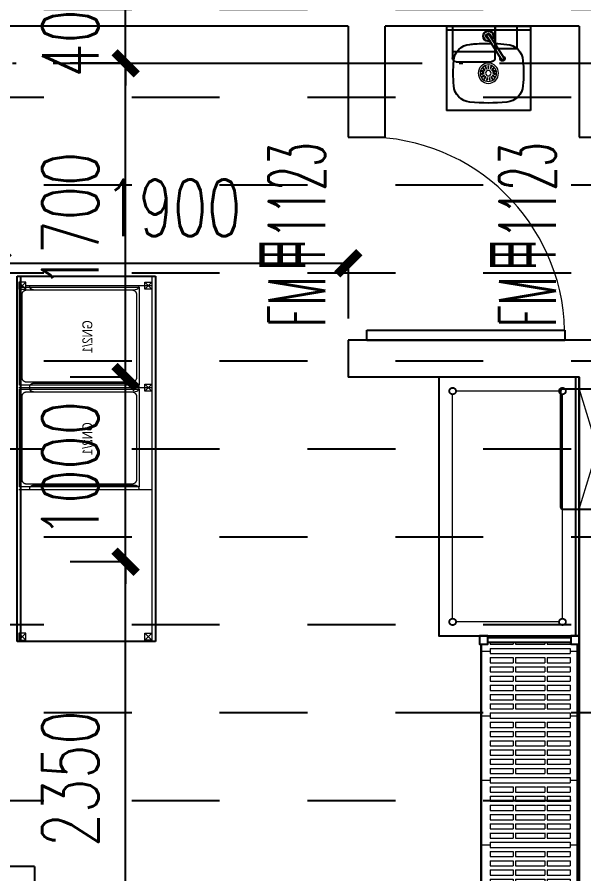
# Model space of a CAD drawing. Header units: millimetres. Extents: x 12325263 to 13848842, y -1463133 to 573208.
# Drawn here: x 12580952 to 12584023, y -830977 to -826337 of the extents above; entities that cross this region are included whole.
import ezdxf
from ezdxf.enums import TextEntityAlignment as Align
from ezdxf.xclip import XClip

# ---------------------------------------------------------------- set-up
doc = ezdxf.new("R2010")
doc.units = ezdxf.units.MM
doc.header["$LTSCALE"] = 1000
doc.header["$XCLIPFRAME"] = 0
for name, pattern in [('DASHED', [19.05, 12.7, -6.35]), ('DOTE', [2.42, 2, -0.2, 0.02, -0.2]), ('HIDDEN', [9.525, 6.35, -3.175])]:
    doc.linetypes.add(name, pattern=pattern)
for name, color, linetype in [('A-ANNO-DIMS', 83, 'Continuous'), ('A-AXIS', 16, 'DOTE'), ('A-WALL', 5, 'Continuous'), ('DOOR_FIRE', 1, 'Continuous'), ('DOOR_FIRE_TEXT', 7, 'Continuous'), ('fur202301', 252, 'Continuous'), ('WALL', 5, 'Continuous'), ('WALL-SHATCH', 8, 'Continuous'), ('建筑-楼板开洞', 251, 'Continuous')]:
    doc.layers.add(name, color=color, linetype=linetype)
doc.styles.add('_TCH_DIM_T3', font='SIMPLEX.shx', dxfattribs={"width": 0.705882, "bigfont": 'GBCBIG.shx'})
doc.styles.add('_TCH_WINDOW', font='SIMPLEX', dxfattribs={"width": 0.7, "height": 3.5, "bigfont": 'GBCBIG'})
doc.styles.add('KA', font='ARIALN.TTF')
doc.dimstyles.new('_TCH_ARCH&&120', dxfattribs={"dimtxt": 306, "dimasz": 120, "dimexe": 300, "dimexo": 360, "dimgap": 147, "dimtad": 1, "dimdec": 0, "dimzin": 0, "dimdsep": 46, "dimtxsty": '_TCH_DIM_T3', "dimblk": 'ARCHTICK', "dimcen": 0.09, "dimclrt": 7, "dimazin": 2, "dimtfac": 1, "dimtdec": 0, "dimtix": 1, "dimtmove": 2, "dimatfit": 3, "dimfxl": 1, "dimfxlon": 1, "dimtolj": 1, "dimtzin": 0, "dimarcsym": 0})

# ---------------------------------------------------------------- blocks, each defined once
blk = doc.blocks.new('adgshg13-A$C7F010FC0')
at = {"layer": 'WALL-SHATCH'}
h = blk.add_hatch(color=256, dxfattribs=at)
h.dxf.hatch_style = 1
h.paths.add_polyline_path([(-60384.2, -16880.9), (-763.2, 197.5), (12587.6, -13153.3), (12587.6, -157996), (-162964.9, -188820.4), (-171262.4, -180522.9), (-171262.4, -31310.9), (-150707.2, -10755.7), (-131860.1, -7980.9), (-99162.4, -7980.9), (-99162.4, -4980.9), (-76620.4, -4980.9), (-70107.7, -16880.9)], flags=16)
h.paths.add_polyline_path([(-60091.2, -16380.9), (-646.9, 646.9), (12987.6, -12987.6), (12987.6, -158331.9), (-163100.6, -189250.4), (-171662.4, -180688.6), (-171662.4, -31145.2), (-150777.9, -10260.7), (-131896.7, -7480.9), (-99562.4, -7480.9), (-99562.4, -4580.9), (-76365.6, -4580.9), (-69907.5, -16380.9)])
blk = doc.blocks.new('A$C4C7A72D3')
at = {"layer": 'WALL', "color": 1}
blk.add_blockref('adgshg13-A$C7F010FC0', (210433, 205503.6), dxfattribs=at)
blk = doc.blocks.new('qlzw')
at = {"layer": 'A-AXIS'}
blk.add_line((12411416.8, 1055289.8), (12486866.8, 1055289.8), dxfattribs=at)
blk = doc.blocks.new('asdgag548670-')
at = {"color": 1, "linetype": 'ByBlock', "lineweight": 9}
blk.add_line((-68847.7, 167342.2), (-68197.7, 167342.3), dxfattribs=at)
at = {"color": 2, "lineweight": 25}
for p, q in [((-68861.7, 167142.2), (-68861.7, 167092.2)), ((-68852.7, 167142.2), (-68192.7, 167142.3)), ((-68183.7, 167142.3), (-68183.7, 167092.3)), ((-68847.7, 167092.2), (-68197.7, 167092.3))]:
    blk.add_line(p, q, dxfattribs=at)
for points in [[(-68197.7, 167142.3), (-68197.7, 167432.3, 0.414214), (-68207.7, 167442.3), (-68837.7, 167442.2, 0.414214), (-68847.7, 167432.2), (-68847.7, 167142.2)], [(-68847.7, 167142.2), (-68922.7, 167142.2), (-68922.7, 167052.2, 0.414214), (-68912.7, 167042.2), (-68132.7, 167042.3, 0.414214), (-68122.7, 167052.3), (-68122.7, 167142.3), (-68197.7, 167142.3)]]:
    blk.add_lwpolyline(points, format="xyb", dxfattribs=at)
at = {"color": 8, "lineweight": 9, "ltscale": 8}
blk.add_lwpolyline([(-68197.7, 167342.3), (-68847.7, 167142.3), (-68847.7, 167342.3), (-68197.7, 167142.3)], close=True, dxfattribs=at)
at = {"color": 2, "lineweight": 25}
for points in [[(-68847.7, 167129.2), (-68847.7, 167142.2), (-68922.2, 167142.2), (-68922.2, 167092.2), (-68847.7, 167092.2), (-68847.7, 167105.2)], [(-68847.7, 167129.2), (-68859.7, 167129.2), (-68859.7, 167105.2), (-68847.7, 167105.2)], [(-68197.7, 167129.3), (-68197.7, 167142.3), (-68123.2, 167142.3), (-68123.2, 167092.3), (-68197.7, 167092.3), (-68197.7, 167105.3)], [(-68197.7, 167129.3), (-68185.7, 167129.3), (-68185.7, 167105.3), (-68197.7, 167105.3)]]:
    blk.add_lwpolyline(points, dxfattribs=at)
at = {"color": 1, "linetype": 'ByBlock', "lineweight": 9}
blk.add_lwpolyline([(-68857.7, 167107.2), (-68187.7, 167107.3), (-68187.7, 167127.3), (-68857.7, 167127.2)], close=True, dxfattribs=at)
for points in [[(-68444.6, 167107.3), (-68444.6, 167087.3, -0.414214), (-68464.6, 167067.3), (-68579.6, 167067.3, -0.414214), (-68599.6, 167087.3), (-68599.6, 167107.3)], [(-68449.6, 167107.3), (-68449.6, 167087.3, -0.414214), (-68464.6, 167072.3), (-68579.6, 167072.3, -0.414214), (-68594.6, 167087.3), (-68594.6, 167107.3)]]:
    blk.add_lwpolyline(points, format="xyb", dxfattribs=at)
for centre, radius in [((-68893.7, 167117.2), 18), ((-68151.7, 167117.3), 18), ((-68893.7, 167117.2), 4), ((-68151.7, 167117.3), 4)]:
    blk.add_circle(centre, radius, dxfattribs=at)
blk = doc.blocks.new('asdgag2019092010362923561')
for p, q in [((0, 0), (0, -455)), ((0, 0), (455, 0)), ((455, 0), (455, -455)), ((0, -20), (455, -20)), ((220.6, -47.7), (143.7, -170.8)), ((234.4, -56.3), (158, -178.4)), ((0, -455), (455, -455))]:
    blk.add_line(p, q)
at = {"lineweight": 0}
for radius in [55, 44.5, 15]:
    blk.add_circle((227.5, -253.5), radius, dxfattribs=at)
for centre, radius, start, end in [((227.5, -52), 28.5, 254.5053, 221.4947), ((227.5, -52), 26.5, 255.7812, 220.2188), ((227.5, -52), 12.6, 278.0048, 197.9952), ((227.5, -52), 8.1, 328.2445, 148.2445), ((227.5, -1010.4), 918.4, 92.1814, 96.2504), ((227.5, -1010.4), 918.4, 85.5623, 90.9693), ((132.4, -189.8), 92.5, 92.9207, 177.5104), ((227.5, -1010.4), 918.4, 83.7496, 85.5623), ((322.6, -189.8), 92.5, 2.4896, 87.0793), ((151.1, -174.1), 12.9, 97.112, 19.5839), ((151.4, -173.7), 8.18, 158.7425, 324.4916), ((814.1, -253.5), 777.1, 174.9949, 185.0051), ((-359.1, -253.5), 777.1, 354.9949, 5.0051), ((132.4, -317.2), 92.5, 182.4896, 267.0793), ((322.6, -317.2), 92.5, 272.9207, 357.5104), ((227.5, 503.4), 918.4, 263.7496, 276.2504)]:
    blk.add_arc(centre, radius, start, end)
for centre, major_axis in [((203.7, -232.1), (-6.29, 5.67)), ((214.5, -224.2), (-3.44, 7.73)), ((227.5, -221.5), (0, 8.47)), ((240.5, -224.2), (3.44, 7.73)), ((251.3, -232.1), (6.29, 5.67)), ((195.6, -256.8), (-8.42, -0.89)), ((197, -243.6), (-8.05, 2.62)), ((199.8, -269.5), (-7.33, -4.23)), ((208.7, -279.4), (-4.98, -6.85)), ((220.8, -284.8), (-1.76, -8.28)), ((234.2, -284.8), (1.76, -8.28)), ((246.3, -279.4), (4.98, -6.85)), ((255.2, -269.5), (7.33, -4.23)), ((258, -243.6), (8.05, 2.62)), ((259.4, -256.8), (8.42, -0.89))]:
    blk.add_ellipse(centre, major_axis=major_axis, ratio=0.257052, dxfattribs=at)
blk = doc.blocks.new('asdgag枧液')
at = {"layer": 'fur202301', "linetype": 'HIDDEN', "ltscale": 400}
blk.add_line((120, -171.2), (120, 0), dxfattribs=at)
at = {"layer": 'fur202301'}
for p, q in [((350, 0), (350, -171.2)), ((350, -136.1), (120, -136.1)), ((330, -191.2), (140, -191.2))]:
    blk.add_line(p, q, dxfattribs=at)
blk.add_lwpolyline([(0, 0), (120, 0), (120, -120), (0, -120)], close=True, dxfattribs=at)
at = {"layer": 'fur202301', "linetype": 'HIDDEN', "ltscale": 400}
blk.add_arc((140, -171.2), 20, 180, 270, dxfattribs=at)
at = {"layer": 'fur202301'}
blk.add_arc((330, -171.2), 20, 270, 0, dxfattribs=at)
blk = doc.blocks.new('*U1509')
for p, q in [((1980.2, 0), (0, 0)), ((0, 0), (0, -750)), ((1980.2, -750), (1980.2, 0)), ((1980.2, -20), (0, -20)), ((0, -750), (1980.2, -750))]:
    blk.add_line(p, q)
at = {"color": 1, "linetype": 'DASHED', "lineweight": 0, "ltscale": 3}
for p, q in [((33, -10), (71, -48)), ((71, -10), (33, -48)), ((604, -10), (604, -730)), ((604, -38), (604, -38)), ((604, -38), (604, -38)), ((1156.1, -10), (1156.1, -730)), ((1156.1, -38), (1156.1, -38)), ((1156.1, -38), (1156.1, -38)), ((1934.2, -48), (1972.2, -10)), ((1972.2, -48), (1934.2, -10)), ((52, -48), (52, -730)), ((52, -68), (55, -68)), ((75, -88), (75, -640)), ((581, -88), (581, -640)), ((604, -68), (601, -68)), ((604, -48), (604, -730)), ((604, -68), (607, -68)), ((627, -88), (627, -640)), ((1133.1, -88), (1133.1, -640)), ((1156.1, -68), (1153.1, -68)), ((33, -692), (71, -730)), ((71, -692), (33, -730)), ((623, -692), (585, -730)), ((585, -692), (623, -730)), ((604, -660), (601, -660)), ((1156.1, -660), (1153.1, -660)), ((1934.2, -692), (1972.2, -730)), ((1972.2, -692), (1934.2, -730)), ((0, -730), (1980.2, -730))]:
    blk.add_line(p, q, dxfattribs=at)
at = {"color": 1, "lineweight": 0, "ltscale": 100}
for p, q in [((52, -660), (55, -660)), ((604, -660), (607, -660))]:
    blk.add_line(p, q, dxfattribs=at)
at = {"color": 1, "linetype": 'DASHED', "lineweight": 0, "ltscale": 3}
for points in [[(33, -10), (71, -10), (71, -48), (33, -48)], [(1934.2, -10), (1972.2, -10), (1972.2, -48), (1934.2, -48)], [(33, -730), (71, -730), (71, -692), (33, -692)], [(585, -730), (623, -730), (623, -692), (585, -692)], [(1934.2, -730), (1972.2, -730), (1972.2, -692), (1934.2, -692)]]:
    blk.add_lwpolyline(points, close=True, dxfattribs=at)
at = {"color": 1, "linetype": 'DASHED', "lineweight": 0, "ltscale": 0.1, "extrusion": (2.75779e-10, -5.4845e-09, 1)}
for points in [[(590.3, -12), (60.3, -12), (60.3, -662), (590.3, -662)], [(1142.3, -12), (612.3, -12), (612.3, -662), (1142.3, -662)]]:
    blk.add_lwpolyline(points, close=True, dxfattribs=at)
for points in [[(550.3, -27), (100.3, -27, 0.414214), (75.3, -52), (75.3, -622, 0.414214), (100.3, -647), (550.3, -647, 0.414214), (575.3, -622), (575.3, -52, 0.414214)], [(1102.3, -27), (652.3, -27, 0.414214), (627.3, -52), (627.3, -622, 0.414214), (652.3, -647), (1102.3, -647, 0.414214), (1127.3, -622), (1127.3, -52, 0.414214)]]:
    blk.add_lwpolyline(points, format="xyb", close=True, dxfattribs=at)
at = {"color": 1, "lineweight": 0, "ltscale": 3}
for centre in [(55, -88), (607, -88)]:
    blk.add_arc(centre, 20, 0, 90, dxfattribs=at)
at = {"color": 1, "linetype": 'DASHED', "lineweight": 0, "ltscale": 3}
for centre, start, end in [((601, -88), 90, 180), ((1153.1, -88), 90, 180), ((601, -640), 180, 270), ((1153.1, -640), 180, 270)]:
    blk.add_arc(centre, 20, start, end, dxfattribs=at)
at = {"color": 1, "lineweight": 0, "ltscale": 100}
for centre in [(55, -640), (607, -640)]:
    blk.add_arc(centre, 20, 270, 0, dxfattribs=at)
at = {"color": 1, "lineweight": 0, "style": 'KA'}
for p in [(329.1, -379.4, 0), (881.2, -379.4, 0)]:
    blk.add_text('GN2/1', height=53.6, rotation=0, dxfattribs=at).set_placement(p, align=Align.MIDDLE)
blk = doc.blocks.new('*U1518')
blk.add_line((-215, -20), (1185, -20))
blk.add_line((-215, -20), (1185, -20))
at = {"color": 1, "linetype": 'DASHED', "lineweight": 9}
for p, q in [((1091, -90), (-121, -90)), ((-140, -109), (-140, -666)), ((1110, -109), (1110, -666)), ((1091, -685), (-121, -685))]:
    blk.add_line(p, q, dxfattribs=at)
blk.add_lwpolyline([(-215, -760), (1185, -760), (1185, 0), (-215, 0)], close=True)
at = {"color": 1, "linetype": 'DASHED', "lineweight": 0}
for centre, radius in [((-140, -90), 19), ((-140, -90), 16.5), ((1110, -90), 19), ((1110, -90), 16.5), ((-140, -685), 19), ((-140, -685), 16.5), ((1110, -685), 19), ((1110, -685), 16.5)]:
    blk.add_circle(centre, radius, dxfattribs=at)
blk = doc.blocks.new('*U1649')
at = {"layer": 'fur202301', "lineweight": 0}
h = blk.add_hatch(dxfattribs=at)
h.set_pattern_fill('CAMBRO层板', color=256, pattern_type=2)
h.set_pattern_definition([(0, (-4944.2, -2045), (0, 520), [28, -322]), (0, (-4944.2, -1920), (0, 520), [28, -322]), (90, (-4944.18, -2045.03), (-350, 2e-14), [125, -395]), (90, (-4916.18, -2045.03), (-350, 2e-14), [125, -395]), (0, (-4944.2, -1748), (0, 520), [28, -322]), (0, (-4944.2, -1908), (0, 520), [28, -322]), (90, (-4944.18, -1908.03), (-350, 2e-14), [160, -360]), (90, (-4916.18, -1908.03), (-350, 2e-14), [160, -360]), (0, (-4944.2, -1611), (0, 520), [28, -322]), (0, (-4944.2, -1736), (0, 520), [28, -322]), (90, (-4944.18, -1736.03), (-350, 2e-14), [125, -395]), (90, (-4916.18, -1736.03), (-350, 2e-14), [125, -395]), (0, (-4894.2, -2045), (0, 520), [28, -322]), (0, (-4894.2, -1920), (0, 520), [28, -322]), (90, (-4894.18, -2045.03), (-350, 2e-14), [125, -395]), (90, (-4866.18, -2045.03), (-350, 2e-14), [125, -395]), (0, (-4894.2, -1748), (0, 520), [28, -322]), (0, (-4894.2, -1908), (0, 520), [28, -322]), (90, (-4894.18, -1908.03), (-350, 2e-14), [160, -360]), (90, (-4866.18, -1908.03), (-350, 2e-14), [160, -360]), (0, (-4894.2, -1611), (0, 520), [28, -322]), (0, (-4894.2, -1736), (0, 520), [28, -322]), (90, (-4894.18, -1736.03), (-350, 2e-14), [125, -395]), (90, (-4866.18, -1736.03), (-350, 2e-14), [125, -395]), (0, (-4844.2, -2045), (0, 520), [28, -322]), (0, (-4844.2, -1920), (0, 520), [28, -322]), (90, (-4844.18, -2045.03), (-350, 2e-14), [125, -395]), (90, (-4816.18, -2045.03), (-350, 2e-14), [125, -395]), (0, (-4844.2, -1748), (0, 520), [28, -322]), (0, (-4844.2, -1908), (0, 520), [28, -322]), (90, (-4844.18, -1908.03), (-350, 2e-14), [160, -360]), (90, (-4816.18, -1908.03), (-350, 2e-14), [160, -360]), (0, (-4844.2, -1611), (0, 520), [28, -322]), (0, (-4844.2, -1736), (0, 520), [28, -322]), (90, (-4844.18, -1736.03), (-350, 2e-14), [125, -395]), (90, (-4816.18, -1736.03), (-350, 2e-14), [125, -395]), (0, (-4794.2, -2045), (0, 520), [28, -322]), (0, (-4794.2, -1920), (0, 520), [28, -322]), (90, (-4794.18, -2045.03), (-350, 2e-14), [125, -395]), (90, (-4766.18, -2045.03), (-350, 2e-14), [125, -395]), (0, (-4794.2, -1748), (0, 520), [28, -322]), (0, (-4794.2, -1908), (0, 520), [28, -322]), (90, (-4794.18, -1908.03), (-350, 2e-14), [160, -360]), (90, (-4766.18, -1908.03), (-350, 2e-14), [160, -360]), (0, (-4794.2, -1611), (0, 520), [28, -322]), (0, (-4794.2, -1736), (0, 520), [28, -322]), (90, (-4794.18, -1736.03), (-350, 2e-14), [125, -395]), (90, (-4766.18, -1736.03), (-350, 2e-14), [125, -395]), (0, (-4744.2, -2045), (0, 520), [28, -322]), (0, (-4744.2, -1920), (0, 520), [28, -322]), (90, (-4744.18, -2045.03), (-350, 2e-14), [125, -395]), (90, (-4716.18, -2045.03), (-350, 2e-14), [125, -395]), (0, (-4744.2, -1748), (0, 520), [28, -322]), (0, (-4744.2, -1908), (0, 520), [28, -322]), (90, (-4744.18, -1908.03), (-350, 2e-14), [160, -360]), (90, (-4716.18, -1908.03), (-350, 2e-14), [160, -360]), (0, (-4744.2, -1611), (0, 520), [28, -322]), (0, (-4744.2, -1736), (0, 520), [28, -322]), (90, (-4744.18, -1736.03), (-350, 2e-14), [125, -395]), (90, (-4716.18, -1736.03), (-350, 2e-14), [125, -395]), (0, (-4694.2, -2045), (0, 520), [28, -322]), (0, (-4694.2, -1920), (0, 520), [28, -322]), (90, (-4694.18, -2045.03), (-350, 2e-14), [125, -395]), (90, (-4666.18, -2045.03), (-350, 2e-14), [125, -395]), (0, (-4694.2, -1748), (0, 520), [28, -322]), (0, (-4694.2, -1908), (0, 520), [28, -322]), (90, (-4694.18, -1908.03), (-350, 2e-14), [160, -360]), (90, (-4666.18, -1908.03), (-350, 2e-14), [160, -360]), (0, (-4694.2, -1611), (0, 520), [28, -322]), (0, (-4694.2, -1736), (0, 520), [28, -322]), (90, (-4694.18, -1736.03), (-350, 2e-14), [125, -395]), (90, (-4666.18, -1736.03), (-350, 2e-14), [125, -395]), (0, (-4644.2, -2045), (0, 520), [28, -322]), (0, (-4644.2, -1611), (0, 520), [28, -322]), (90, (-4644.18, -2045.03), (-350, 2e-14), [434, -86]), (90, (-4616.18, -2045.03), (-350, 2e-14), [434, -86]), (90, (-4629.5, -1610.93), (-350, 2e-14), [43.033, -476.967]), (90, (-4629.5, -2087.9), (-350, 2e-14), [42.776, -477.224])])
h.paths.add_polyline_path([(35, -45), (45, -45), (45, -10), (1480, -10), (1480, -45), (1490, -45), (1490, -495), (1480, -495), (1480, -530), (45, -530), (45, -495), (35, -495)])
for points in [[(0, -45), (45, -45), (45, 0), (0, 0)], [(1480, -45), (1525, -45), (1525, 0), (1480, 0)], [(35, -45), (45, -45), (45, -10), (1480, -10), (1480, -45), (1490, -45), (1490, -495), (1480, -495), (1480, -530), (45, -530), (45, -495), (35, -495)], [(0, -540), (45, -540), (45, -495), (0, -495)], [(1480, -540), (1525, -540), (1525, -495), (1480, -495)]]:
    blk.add_lwpolyline(points, close=True)
for points in [[(10, -495), (10, -45)], [(35, -495), (35, -45)], [(45, -10), (1480, -10)], [(1490, -495), (1490, -45)], [(1515, -495), (1515, -45)], [(45, -530), (1480, -530)]]:
    blk.add_lwpolyline(points)
blk = doc.blocks.new('sdfgsdffhg')
at = {"layer": 'fur202301', "xscale": -1}
for name, p in [('asdgag2019092010362923561', (2649.2, 47669.7)), ('asdgag枧液', (2577.7, 47669.7))]:
    blk.add_blockref(name, p, dxfattribs=at)
at = {"layer": 'fur202301', "xscale": -1, "rotation": 90}
blk.add_blockref('*U1509', (-131.8, 46317.8, 0), dxfattribs=at)
at = {"layer": 'fur202301'}
for name, p, rotation in [('*U1518', (2913.2, 45554.7, 0), 270), ('asdgag548670-', (170255.4, 113903.4), 90), ('*U1649', (2913.2, 44369.7, 0), 270)]:
    blk.add_blockref(name, p, dxfattribs=dict(at, rotation=rotation))
blk = doc.blocks.new('_ArchTick')
at = {"color": 0, "linetype": 'ByBlock', "const_width": 0.4}
blk.add_lwpolyline([(-0.5, -0.5), (0.5, 0.5)], dxfattribs=at)
blk = doc.blocks.new('*D4206')
at = {"layer": 'A-ANNO-DIMS', "color": 0, "lineweight": -2, "transparency": 16777216}
for p, q in [((12580846.8, -827669), (12580846.8, -827970)), ((12580846.8, -827670), (12582746.8, -827670)), ((12582746.8, -827669), (12582746.8, -827970))]:
    blk.add_line(p, q, dxfattribs=at)
at = {"layer": 'Defpoints', "color": 0, "transparency": 16777216}
for p in [(12580846.8, -826386.8), (12582746.8, -826386.8), (12582746.8, -827670)]:
    blk.add_point(p, dxfattribs=at)
at = {"layer": 'A-ANNO-DIMS', "color": 0, "lineweight": -2, "transparency": 16777216, "xscale": 120, "yscale": 120, "zscale": 120, "rotation": 180}
blk.add_blockref('_ArchTick', (12580846.8, -827670), dxfattribs=at)
at = {"layer": 'A-ANNO-DIMS', "color": 0, "lineweight": -2, "transparency": 16777216, "xscale": 120, "yscale": 120, "zscale": 120}
blk.add_blockref('_ArchTick', (12582746.8, -827670), dxfattribs=at)
at = {"layer": 'A-ANNO-DIMS', "color": 7, "transparency": 16777216, "insert": (12581796.8, -827370), "char_height": 306, "attachment_point": 5, "style": '_TCH_DIM_T3'}
blk.add_mtext('\\A1;1900', dxfattribs=at)
blk = doc.blocks.new('*D4277')
at = {"layer": 'A-ANNO-DIMS', "color": 0, "lineweight": -2, "transparency": 16777216}
for p, q in [((12581541, -829286.8), (12581240, -829286.8)), ((12581540, -831636.8), (12581540, -829286.8)), ((12581541, -831636.8), (12581240, -831636.8))]:
    blk.add_line(p, q, dxfattribs=at)
at = {"layer": 'Defpoints', "color": 0, "transparency": 16777216}
for p in [(12581540, -829286.8), (12582946.8, -829286.8), (12582946.8, -831636.8)]:
    blk.add_point(p, dxfattribs=at)
at = {"layer": 'A-ANNO-DIMS', "color": 0, "lineweight": -2, "transparency": 16777216, "xscale": 120, "yscale": 120, "zscale": 120}
for p, rotation in [((12581540, -829286.8), 90), ((12581540, -831636.8), 270)]:
    blk.add_blockref('_ArchTick', p, dxfattribs=dict(at, rotation=rotation))
at = {"layer": 'A-ANNO-DIMS', "color": 7, "transparency": 16777216, "insert": (12581240, -830461.8), "char_height": 306, "attachment_point": 5, "rotation": 90, "style": '_TCH_DIM_T3'}
blk.add_mtext('\\A1;2350', dxfattribs=at)
blk = doc.blocks.new('*D4278')
at = {"layer": 'A-ANNO-DIMS', "color": 0, "lineweight": -2, "transparency": 16777216}
for p, q in [((12581540, -828286.8), (12581540, -828166.8)), ((12581541, -828286.8), (12581240, -828286.8)), ((12581540, -829286.8), (12581540, -828286.8)), ((12581541, -829286.8), (12581240, -829286.8)), ((12581540, -829286.8), (12581540, -829406.8))]:
    blk.add_line(p, q, dxfattribs=at)
at = {"layer": 'Defpoints', "color": 0, "transparency": 16777216}
for p in [(12581540, -828286.8), (12582946.8, -828286.8), (12582946.8, -829286.8)]:
    blk.add_point(p, dxfattribs=at)
at = {"layer": 'A-ANNO-DIMS', "color": 0, "lineweight": -2, "transparency": 16777216, "xscale": 120, "yscale": 120, "zscale": 120}
for p, rotation in [((12581540, -828286.8), 270), ((12581540, -829286.8), 90)]:
    blk.add_blockref('_ArchTick', p, dxfattribs=dict(at, rotation=rotation))
at = {"layer": 'A-ANNO-DIMS', "color": 7, "transparency": 16777216, "insert": (12581240, -828786.8), "char_height": 306, "attachment_point": 5, "rotation": 90, "style": '_TCH_DIM_T3'}
blk.add_mtext('\\A1;1000', dxfattribs=at)
blk = doc.blocks.new('*D4279')
at = {"layer": 'A-ANNO-DIMS', "color": 0, "lineweight": -2, "transparency": 16777216}
for p, q in [((12581541, -826586.8), (12581240, -826586.8)), ((12581540, -828286.8), (12581540, -826586.8)), ((12581541, -828286.8), (12581240, -828286.8))]:
    blk.add_line(p, q, dxfattribs=at)
at = {"layer": 'Defpoints', "color": 0, "transparency": 16777216}
for p in [(12581540, -826586.8), (12582946.8, -826586.8), (12582946.8, -828286.8)]:
    blk.add_point(p, dxfattribs=at)
at = {"layer": 'A-ANNO-DIMS', "color": 0, "lineweight": -2, "transparency": 16777216, "xscale": 120, "yscale": 120, "zscale": 120}
for p, rotation in [((12581540, -826586.8), 90), ((12581540, -828286.8), 270)]:
    blk.add_blockref('_ArchTick', p, dxfattribs=dict(at, rotation=rotation))
at = {"layer": 'A-ANNO-DIMS', "color": 7, "transparency": 16777216, "insert": (12581240, -827436.8), "char_height": 306, "attachment_point": 5, "rotation": 90, "style": '_TCH_DIM_T3'}
blk.add_mtext('\\A1;1700', dxfattribs=at)
blk = doc.blocks.new('*D4280')
at = {"layer": 'A-ANNO-DIMS', "color": 0, "lineweight": -2, "transparency": 16777216}
for p, q in [((12581540, -826186.8), (12581540, -826066.8)), ((12581541, -826186.8), (12581240, -826186.8)), ((12581540, -826586.8), (12581540, -826186.8)), ((12581541, -826586.8), (12581240, -826586.8)), ((12581540, -826586.8), (12581540, -826706.8))]:
    blk.add_line(p, q, dxfattribs=at)
at = {"layer": 'Defpoints', "color": 0, "transparency": 16777216}
for p in [(12581540, -826186.8), (12582946.8, -826186.8), (12582946.8, -826586.8)]:
    blk.add_point(p, dxfattribs=at)
at = {"layer": 'A-ANNO-DIMS', "color": 0, "lineweight": -2, "transparency": 16777216, "xscale": 120, "yscale": 120, "zscale": 120}
for p, rotation in [((12581540, -826186.8), 270), ((12581540, -826586.8), 90)]:
    blk.add_blockref('_ArchTick', p, dxfattribs=dict(at, rotation=rotation))
at = {"layer": 'A-ANNO-DIMS', "color": 7, "transparency": 16777216, "insert": (12581240, -826386.8), "char_height": 306, "attachment_point": 5, "rotation": 90, "style": '_TCH_DIM_T3'}
blk.add_mtext('\\A1;400', dxfattribs=at)
blk = doc.blocks.new('$DorLib2D$00000001')
for p, q in [((0.45, 0.975), (0.5, 0.975)), ((0.45, 0), (0.45, 0.975)), ((0.5, 0), (0.5, 0.975)), ((0.5, 0), (0.45, 0))]:
    blk.add_line(p, q)
at = {"lineweight": 13}
blk.add_arc((0.475, 0), 0.975, 91.4693, 180, dxfattribs=at)

msp = doc.modelspace()

# ---------------------------------------------------------------- block references
ref = msp.add_blockref('A$C4C7A72D3', (12385714.9, -906209.5), dxfattribs=dict(rotation=350.041249254255))
XClip(ref).set_block_clipping_path([(223442.8584877662, 85923.1187333744), (220542.7961432356, 85923.1422391906), (220542.8579492103, 89292.823275506), (211526.9150355905, 89292.8101311298), (210631.4331447985, 94392.8080583527), (206113.3685902953, 94392.8025418455), (206001.4315187763, 95030.3127344656), (204376.2826588508, 94744.9613686837), (203364.4570056833, 100506.9030052917), (197947.3947122637, 99555.7482674252), (192482.3428474721, 130679.4765393781), (190118.7804593667, 130264.4504016289), (191623.4071957469, 121695.6427078634), (177046.6486519482, 119136.2011700841), (175707.6223907359, 126760.8483765714), (173902.988371335, 128026.4039125028), (169528.3854461554, 127258.2903269802), (169070.0967394859, 129868.3614864857), (163308.2517458182, 128856.6693391807), (163766.52659606, 126246.6171700556), (159679.1795131005, 125528.9180921423), (170669.6888374612, 62935.797914044), (167222.1989369914, 62330.4650948944), (167939.7759490944, 58243.6808593175), (171386.9528796654, 58848.2912487988), (172857.0656793863, 50477.0032648193), (165962.5026008021, 49266.4230898353), (168037.7813034765, 37447.1796448426), (140649.9584970828, 32638.2390106404), (115387.9799239188, 28202.5781787895), (95598.7254695911, 140907.4332163476), (226939.476109907, 163968.8668500402), (240128.6952811591, 88852.8973128139)])

# ---------------------------------------------------------------- next in the draw order: hatches: boundary and pattern name
at = {"layer": '建筑-楼板开洞'}
h = msp.add_hatch(dxfattribs=at)
h.set_pattern_fill('DASH', color=256, scale=500)
h.set_pattern_definition([(0, (0, 0), (476.25, 476.25), [476.25, -476.25])])
h.paths.add_polyline_path([(12597696.7, -842386.8), (12590696.8, -842386.9), (12590697.1, -843986.8), (12595796.8, -843986.9), (12595797.1, -849736.9), (12588796.8, -849736.8), (12588796.8, -851936.8), (12564896.8, -851936.8), (12564896.8, -816186.8), (12568846.8, -816186.8), (12568846.8, -816040), (12568846.8, -807536.8), (12574696.8, -807536.8), (12574696.8, -810386.8), (12575896.8, -810386.8), (12579055.2, -810386.8), (12580496.9, -811828.2), (12580696.9, -819086.9), (12595696.9, -819086.7), (12595696.9, -812786.8), (12597696.7, -812786.8)])

# ---------------------------------------------------------------- next in the draw order: block references
at = {"color": 2}
msp.add_blockref('qlzw', (133430, -1881876.5), dxfattribs=at)

# ---------------------------------------------------------------- next in the draw order: block references
msp.add_blockref('sdfgsdffhg', (12581083.9, -874056.8, 0))

# ---------------------------------------------------------------- next in the draw order: linework, layer by layer
at = {"layer": 'A-WALL'}
for p, q in [((12582746.8, -826386.8), (12580846.8, -826386.8)), ((12582746.8, -826386.8), (12582746.8, -826986.8)), ((12582946.8, -826986.8), (12582946.8, -826386.8)), ((12583996.8, -826386.8), (12582946.8, -826386.8)), ((12583996.8, -826386.8), (12583996.8, -826986.8)), ((12582746.8, -826986.8), (12582946.8, -826986.8)), ((12583996.8, -826986.8), (12584196.8, -826986.8)), ((12582946.8, -828086.8), (12582746.8, -828086.8)), ((12582746.8, -828086.8), (12582746.8, -828286.8)), ((12583996.8, -828086.8), (12582946.8, -828086.8)), ((12584196.8, -828086.8), (12583996.8, -828086.8)), ((12583996.8, -828286.8), (12582746.8, -828286.8)), ((12583996.8, -828286.8), (12583996.8, -829186.8)), ((12583996.8, -829186.8), (12583996.8, -831636.8)), ((12581046.8, -830936.8), (12578396.8, -830936.8)), ((12581046.8, -830936.8), (12581046.8, -831936.8))]:
    msp.add_line(p, q, dxfattribs=at)

# ---------------------------------------------------------------- next in the draw order: block references
at = {"layer": 'DOOR_FIRE', "xscale": 1100, "yscale": 1100, "zscale": 200, "rotation": 270}
msp.add_blockref('$DorLib2D$00000001', (12582846.8, -827536.8), dxfattribs=at)

# ---------------------------------------------------------------- next in the draw order: texts
at = {"layer": 'DOOR_FIRE_TEXT', "style": '_TCH_WINDOW'}
for s, height, width, p in [('1123', 306, 0.494118, (12582620.9, -827534.7)), ('1123', 306, 0.494118, (12583870.9, -827534.7)), ('甲', 347.2, 0.7, (12582620.9, -827711.7)), ('甲', 347.2, 0.7, (12583870.9, -827711.7)), ('FM', 306, 0.494118, (12582620.9, -828014.1)), ('FM', 306, 0.494118, (12583870.9, -828014.1))]:
    msp.add_text(s, height=height, rotation=90, dxfattribs=dict(at, width=width)).set_placement(p)

# ---------------------------------------------------------------- next in the draw order: dimensions: what is measured, and where the dimension line sits
at = {"layer": 'A-ANNO-DIMS'}
for p1, p2, distance, picture, middle in [((12582946.8, -826586.8), (12582946.8, -826186.8), 1406.8, '*D4280', (12581240, -826386.8)), ((12580846.8, -826386.8), (12582746.8, -826386.8), -1283.2, '*D4206', (12581796.8, -827370)), ((12582946.8, -828286.8), (12582946.8, -826586.8), 1406.8, '*D4279', (12581240, -827436.8)), ((12582946.8, -829286.8), (12582946.8, -828286.8), 1406.8, '*D4278', (12581240, -828786.8)), ((12582946.8, -831636.8), (12582946.8, -829286.8), 1406.8, '*D4277', (12581240, -830461.8))]:
    dim = msp.add_aligned_dim(p1=p1, p2=p2, distance=distance, dimstyle='_TCH_ARCH&&120', dxfattribs=at)
    dim.commit()
    dim.dimension.update_dxf_attribs({"geometry": picture, "text_midpoint": middle})

doc.saveas('drawing.dxf')
